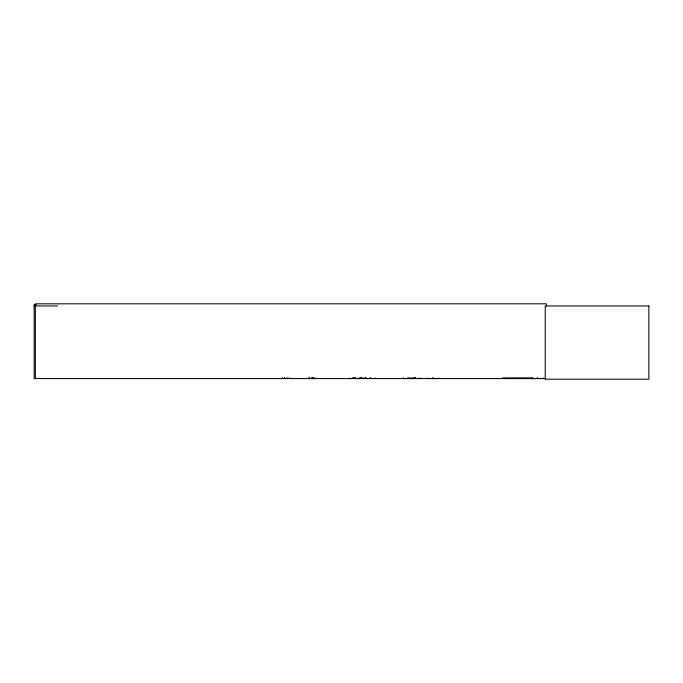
<?xml version="1.0" encoding="UTF-8"?>
<svg xmlns="http://www.w3.org/2000/svg" width="683" height="683" viewBox="0 0 683 683"><rect width="100%" height="100%" fill="white"/><g stroke="black" fill="none" stroke-linecap="round" stroke-linejoin="round"><path stroke-width="1.02" d="M409.732 378.544L409.74 377.964M420.719 378.544L420.788 377.964M532.322 378.544L532.407 378.083L502.577 378.083L502.577 378.57L543.181 378.544L543.181 377.964M502.586 378.305L532.407 378.28M360.231 378.493L360.095 377.81M369.973 378.476L369.981 377.81M307.982 378.57L316.127 378.493M402.944 378.57L420.788 378.493M354.776 378.493L354.819 378.015L354.87 378.57M363.433 378.493L363.476 378.015L363.527 378.57M403.269 378.493L403.32 378.015M36.284 304.584L34.15 304.584L34.15 378.57L545.358 378.57M34.15 305.958L57.577 305.958M413.053 378.015L413.13 378.493M411.251 378.493L411.2 378.015L411.14 378.57M350.106 378.493L375.795 378.493M361.973 378.493L361.964 377.81M361.691 378.476L361.768 377.81M375.565 378.476L375.513 377.964M366.054 378.476L366.037 377.81M409.809 378.493L409.809 377.964M532.407 378.083L532.399 378.57L532.322 378.083M546.426 305.958L546.426 303.815L35.354 303.815L35.354 378.57M537.88 377.81L537.88 378.57M537.504 377.81L537.504 378.57M532.202 377.964L532.202 378.57M438.452 377.964L438.452 378.57L427.473 378.493L427.473 377.964M433.15 377.81L433.15 378.57M432.774 377.81L432.774 378.57M418.91 377.964L418.91 378.57M415.042 377.81L415.102 378.57M414.299 377.81L414.299 378.57M414.026 377.81L414.026 378.57M412.908 377.964L412.976 378.57M411.721 377.81L411.721 378.57M408.255 377.81L408.255 378.57M407.99 377.81L407.99 378.57M403.38 377.964L403.38 378.57M370.314 377.81L370.288 378.57M365.712 377.81L365.712 378.57M365.354 377.81L365.354 378.57M365.055 377.81L365.055 378.57M361.631 377.964L361.631 378.57M360.504 377.964L360.504 378.57M359.796 377.81L359.796 378.57M357.815 377.964L357.815 378.57M355.348 377.81L355.356 378.57M354.17 377.964L354.17 378.57M354.101 377.964L354.101 378.57M353.188 377.81L353.188 378.57M352.915 377.81L352.915 378.57M349.995 377.964L349.995 378.57M316.229 377.964L316.229 378.57M314.769 377.964L314.769 378.57M313.318 377.81L313.318 378.57M313.138 377.81L313.138 378.57M313.045 377.81L313.045 378.57M312.951 377.81L312.951 378.57M311.755 377.656L311.755 378.57M309.621 377.656L309.621 378.57M309.211 377.964L309.211 378.57M308.417 377.964L308.417 378.57M290.625 377.964L290.625 378.57M288.346 377.964L288.346 378.57M287.765 377.964L287.765 378.57M287.15 377.964L287.15 378.57M284.828 377.964L284.828 378.57M284.598 377.656L284.598 378.57M282.463 377.656L282.463 378.57M648.85 305.958L545.222 305.958L545.222 379.185L648.85 379.185L648.85 305.958M415.477 378.57L415.477 377.81L415.426 378.57"/></g></svg>
